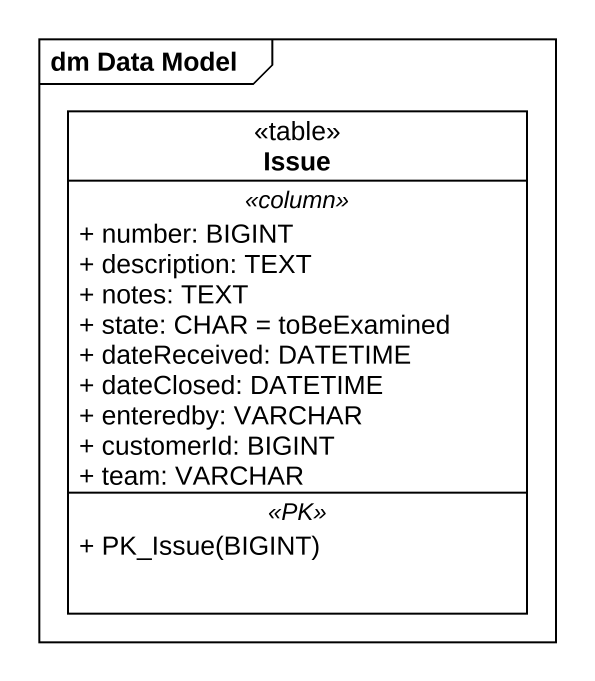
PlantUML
@startuml
mainframe dm Data Model
hide circle
hide empty members
skinparam classAttributeIconSize 0
class Issue <<table>> {
  .. <<column>> ..
  + number: BIGINT
  + description: TEXT
  + notes: TEXT
  + state: CHAR = toBeExamined
  + dateReceived: DATETIME
  + dateClosed: DATETIME
  + enteredby: VARCHAR
  + customerId: BIGINT
  + team: VARCHAR
  .. <<PK>> ..
  + PK_Issue(BIGINT)
}
@enduml
